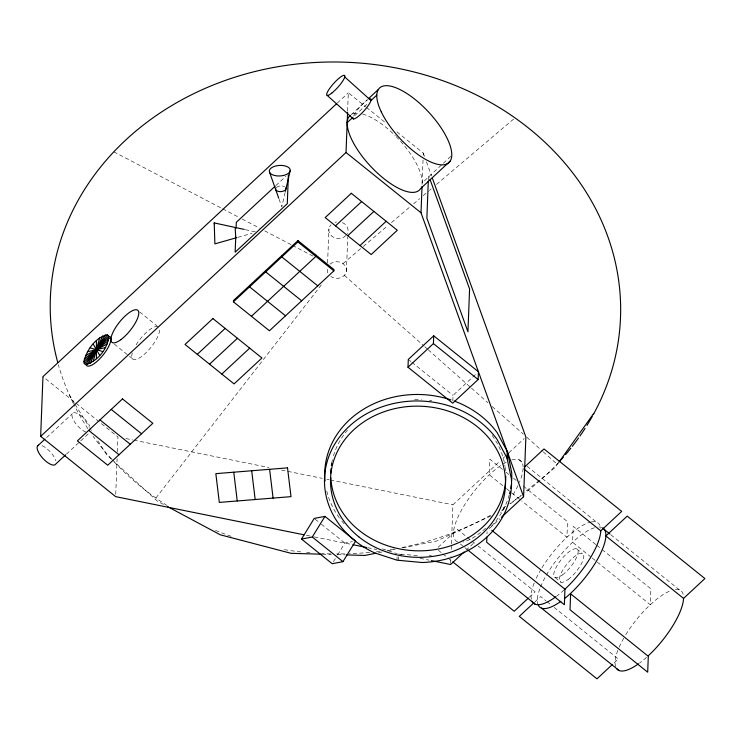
<?xml version="1.0" encoding="UTF-8"?>
<svg xmlns="http://www.w3.org/2000/svg" width="742" height="742" viewBox="0 0 742 742"><rect width="100%" height="100%" fill="white"/><g stroke="black" fill="none" stroke-linecap="round" stroke-linejoin="round"><path stroke-width="0.56" stroke-dasharray="3.71 2.78" d="M115.733 494.339L117.106 458.751M117.366 451.859L117.941 436.936L42.953 376.648M327.602 262.956L328.91 228.786M347.618 111.17L348.323 92.796L365.491 106.598M346.421 271.442L347.738 237.273M396.961 560.173L397.081 556.936M398.306 560.451L398.473 556.12M423.042 159.975L422.161 182.94L442.464 164.065M423.218 155.384L423.302 153.084L396.2 131.297M428.338 179.935L428.514 175.297L429.303 177.468M452.815 400.958L453.028 395.403L476.754 373.347M450.682 563.363L450.95 556.481M451.219 549.59L451.396 544.999M451.433 543.849L452.935 504.81L499.589 461.45M486.984 533.86L487.067 531.699M285.123 192.484L281.793 206.87L279.131 199.329M333.381 561.74L337.007 555.851M337.61 554.868L344.844 543.079L352.385 541.641M558.448 462.878L555.118 467.534L524.77 492.178M155.894 498.03L321.295 284.919M337.295 103.055L348.323 92.796M351.179 114.741L367.633 99.447M275.82 185.593L285.911 176.216M354.62 115.733L368.533 102.804M46.616 437.585L72.336 413.674M66.446 454.113L88.845 433.291M443.317 163.277L451.776 155.412M502.974 458.296L504.671 456.72M508.91 452.778L524.177 438.587M438.151 547.29L457.424 529.371L470.975 540.269M465.911 550.323L474.388 542.439M489.655 528.248L499.839 518.788M529.25 597.264L535.112 591.828L478.2 546.075M534.889 601.883L540.64 596.54L546.056 600.899M614.209 662.81L618.318 658.989L554.191 607.429M342.971 263.633L362.374 247.197M363.265 246.446L387.964 225.522M391.488 222.535L410.02 206.833M413.544 203.846L419.722 198.615M423.246 195.628L428.542 191.139M429.423 190.397L431.185 188.904M436.482 184.415L514.994 117.904M501.555 511.034L504.235 508.854M510.487 503.781L521.199 495.081M491.093 515.866L436.676 541.011L400.782 548.227M237.839 237.347L252.039 233.303M378.355 552.734L382.844 551.835M387.324 550.935L395.18 549.349M322.232 554.218L331.461 554.478M337.22 554.645L345.29 554.877M400.801 554.153L417.681 555.619M125.89 438.541L132.707 439.923M133.838 440.154L268.975 467.534M281.459 470.066L322.343 478.349M326.888 479.267L329.16 479.731M330.292 479.963L452.935 504.81M306.381 535.288L313.198 536.661M314.33 536.893L351.801 544.489M367.689 547.707L376.769 549.544M398.556 553.959L401.951 554.645M420.065 558.318L429.126 560.154M245.305 229.658L255.304 231.819M382.353 548.848L397.211 553.69M113.841 151.832L221.626 208.279M222.656 208.817L238.052 216.887M242.161 219.029L259.607 228.174M264.746 230.864L291.43 244.841M292.459 245.379L312.985 256.129M163.49 504.43L157.397 501.175L112.524 460.114M366.39 107.33L386.267 123.311M408.295 359.434L410.975 361.595M411.866 362.309L453.028 395.403M518.936 459.734L523.453 463.36M527.061 466.273L596.614 522.192M610.805 534.722L679.459 589.909M502.501 469.398L489.859 459.233L489.256 474.806L505.515 487.874M506.118 472.302L508.827 474.481M513.343 478.108L516.951 481.02M523.277 486.103L567.537 521.682L566.934 537.254L521.774 500.952M595.798 544.526L573.214 526.366L572.601 542.272L590.669 556.797M596.698 545.249L601.215 548.885M602.114 549.609L650.892 588.823L650.28 604.721L591.569 557.52M506.415 488.598L510.932 492.234M511.841 492.957L520.875 500.219M576.673 548.857L582.359 553.43M555.202 577.573L560.887 582.145M471.875 540.992L474.592 543.172M546.956 601.623L550.573 604.526M460.29 543.969L463.908 546.873M464.807 547.596L466.616 549.052M438.327 550.258L441.944 553.161M442.844 553.884L451.878 561.147M139.709 311.974L157.072 325.942M114.296 344.103L133.402 359.462M315.09 519.159L320.507 523.509M321.407 524.232L344.844 543.079M344.39 275.365L423.923 345.948M424.786 346.709L427.383 349.018M428.245 349.779L470.604 387.38M471.467 388.14L487.893 402.72M492.215 406.551L523.333 434.172M526.792 437.242L542.346 451.053M543.218 451.822L557.047 464.093M111.68 459.335L106.607 454.688L96.887 439.199M74.432 403.37L69.154 394.494M75.035 404.334L89.003 426.613M89.606 427.577L91.424 430.481M423.302 153.084L424.489 156.349M426.446 161.793L431.556 175.928M85.942 432.141A12.874 4.925 47.1 0 1 73.087 419.36A12.874 4.925 47.1 0 1 76.899 413.285A12.874 4.925 47.1 0 1 89.745 426.066M42.053 445.673A12.874 4.925 47.1 0 1 55.789 460.773M509.253 494.84A93.548 80.767 2.2 0 1 489.525 528.276M431.454 555.368A93.548 80.767 2.2 0 1 429.126 555.6M344.195 523.871A93.548 80.767 2.2 0 1 339.947 518.658M339.289 517.777A93.548 80.767 2.2 0 1 326.48 489.906M352.691 113.851A50.938 19.487 47.1 0 1 358.85 113.322M362.625 114.073A50.938 19.487 47.1 0 1 395.328 135.786M396.098 136.565A50.938 19.487 47.1 0 1 421.929 185.055M511.748 459.957A51.486 16.936 -51.2 0 1 523.11 467.07M523.101 468.369A51.486 16.936 -51.2 0 1 519.409 482.383M517.935 485.695A51.486 16.936 -51.2 0 1 512.193 496.212M504.82 507.046A51.486 16.936 -51.2 0 1 500.674 512.351M485.611 528.221A51.486 16.936 -51.2 0 1 462.915 542.022M457.582 541.79A51.486 16.936 -51.2 0 1 462.544 508.298A51.486 16.936 -51.2 0 1 502.046 464.678M502.983 464.093A51.486 16.936 -51.2 0 1 506.545 462.09M591.281 521.96A51.486 16.936 -51.2 0 1 600.695 528.295M564.124 589.927A51.486 16.936 -51.2 0 1 556.75 596.086M531.374 599.267A51.486 16.936 -51.2 0 1 535.251 580.494M536.262 578.287A51.486 16.936 -51.2 0 1 540.835 569.708M542.003 567.76A51.486 16.936 -51.2 0 1 590.382 522.155M538.284 605.138A50.614 16.649 -51.2 0 1 540.157 587.952M540.566 586.913A50.614 16.649 -51.2 0 1 545.843 576.08M546.39 575.124A50.614 16.649 -51.2 0 1 594.713 527.673M598.859 526.987A50.614 16.649 -51.2 0 1 601.771 527.46M675.406 589.51A50.614 16.649 -51.2 0 1 683.465 595.909M646.542 657.375A50.614 16.649 -51.2 0 1 639.493 663.125M615.6 666.687A50.614 16.649 -51.2 0 1 618.68 648.304M619.143 647.228A50.614 16.649 -51.2 0 1 624.625 636.627M625.775 634.707A50.614 16.649 -51.2 0 1 670.425 590.808M159.613 330.097A20.59 6.78 -51.2 0 1 143.456 355.038A20.59 6.78 -51.2 0 1 132.317 352.877M136.101 344.872A20.59 6.78 -51.2 0 1 157.944 326.638M353.684 115.511A13.3 2.838 -48.1 0 1 367.179 100.253M331.702 463.305A87.528 75.573 2.2 0 1 332.861 457.935M333.446 455.82A87.528 75.573 2.2 0 1 347.404 430.202M414.602 399.706A87.528 75.573 2.2 0 1 421.447 399.752M429.479 400.402A87.528 75.573 2.2 0 1 431.751 400.708M492.15 435.48A87.528 75.573 2.2 0 1 505.052 466.384M505.2 467.488A87.528 75.573 2.2 0 1 505.552 470.771M276.293 187.531A5.24 2.847 -4 0 1 284.548 186.613M329.967 264.189A9.646 8.329 2.2 0 1 343.398 263.957A9.646 8.329 2.2 0 1 344.214 275.542A9.646 8.329 2.2 0 1 330.83 276.46M327.899 272.935A9.646 8.329 2.2 0 1 327.38 268.65M342.359 222.619A9.646 8.329 2.2 0 1 347.237 233.656M345.92 235.502A9.646 8.329 2.2 0 1 332.36 236.596A9.646 8.329 2.2 0 1 330.941 224.863M334.985 222.377A9.646 8.329 2.2 0 1 336.599 221.988M558.643 462.396A285.243 245.954 1.3 0 1 540.89 479.768M540.037 480.528A285.243 245.954 1.3 0 1 524.919 492.911M521.218 495.675A285.243 245.954 1.3 0 1 509.828 503.605M505.961 506.118A285.243 245.954 1.3 0 1 503.03 507.964M490.388 515.365A285.243 245.954 1.3 0 1 400.81 547.763M393.937 549.034A285.243 245.954 1.3 0 1 387.036 550.165M380.136 551.148A285.243 245.954 1.3 0 1 375.526 551.714M369.766 552.336A285.243 245.954 1.3 0 1 349.222 553.717M344.631 553.857A285.243 245.954 1.3 0 1 336.562 553.931M330.784 553.866A285.243 245.954 1.3 0 1 321.546 553.551M310.045 552.799A285.243 245.954 1.3 0 1 306.613 552.502M300.909 551.918A285.243 245.954 1.3 0 1 282.758 549.386M231.124 536.281A285.243 245.954 1.3 0 1 215.078 530.252M167.08 505.525A285.243 245.954 1.3 0 1 112.116 459.66M111.346 458.816A285.243 245.954 1.3 0 1 93.186 436.379M87.89 428.69A285.243 245.954 1.3 0 1 73.977 404.724M73.467 403.704A285.243 245.954 1.3 0 1 58.386 364.814M562.445 574.929A18.021 5.927 -51.2 0 0 577.814 549.915A18.021 5.927 -51.2 0 0 557.567 564.81A18.021 5.927 -51.2 0 0 562.445 574.929M568.131 579.493A18.021 5.927 -51.2 0 0 583.49 554.487A18.021 5.927 -51.2 0 0 563.243 569.374A18.021 5.927 -51.2 0 0 568.131 579.493"/><path stroke-width="1.11" d="M304.109 534.824L115.65 496.639L40.662 436.352L42.953 376.648L336.451 103.843M235.733 237.245L235.158 252.178L287.284 203.725L288.388 175.019M236.086 228.063L236.308 222.322L274.985 186.372M233.433 301.836L233.48 300.538L297.941 240.621L333.937 269.559L333.891 270.858L269.429 330.774L233.433 301.836L297.894 241.92L297.941 240.621M249.6 285.559L249.544 286.857L285.54 315.795M265.71 270.58L265.664 271.878L301.66 300.816M281.83 255.6L281.774 256.899L317.771 285.837M315.944 255.09L315.888 256.389L251.427 316.305M40.662 436.352L346.032 152.5L347.571 112.32M407.989 367.225L408.295 359.434L433.718 335.801L478.442 371.77L478.145 379.552L452.722 403.184L407.989 367.225L433.411 343.592L433.718 335.801M501.527 517.211L523.583 496.713L421.011 212.787L422.031 186.381M428.292 181.085L426.873 218.129L467.942 331.813L469.584 288.981L430.082 179.629M486.863 537.106L486.669 542.281L564.347 604.73L564.94 589.176A51.486 16.936 -51.2 0 0 600.788 530.827L621.694 511.396L544.007 448.938L524.733 466.857M506.971 457.916L496.982 439.236A93.548 80.767 2.2 0 0 349.167 426.39A93.548 80.767 2.2 0 0 374.682 552.92L396.961 560.173L421.929 562.501A93.548 80.767 2.2 0 0 511.461 479.276L506.971 457.916L507.222 451.424M507.389 459.057L507.639 452.564M523.583 496.713L525.874 437.01L432.345 178.108M83.855 361.623C86.564 350.196 95.393 337.387 107.312 334.818L108.573 335.801C108.462 348.072 97.462 361.669 85.543 364.535L84.291 363.552L83.855 361.623L109 337.721L110.892 339.252M285.373 191.38L290.243 170.363A10.481 5.268 -3.2 0 0 274.716 166.282A10.481 5.268 -3.2 0 0 274.364 175.437A10.481 5.268 -3.2 0 0 290.243 170.363M244.201 229.417L214.215 222.915L214.883 243.868L236.744 237.653M93.186 361.475L99.678 337.87M90.153 363.459L102.711 335.894M87.547 364.498L105.308 334.846M301.521 539.063L314.191 518.426L324.959 516.386L355.613 541.029L342.943 561.657L332.175 563.707L301.521 539.063L312.289 537.013L324.959 516.386M559.106 461.941L593.702 413.489M85.543 364.535L107.312 334.818M84.291 363.552L108.573 335.801M350.354 115.502L348.712 117.032A50.938 19.487 47.1 0 0 374.014 169.797A50.938 19.487 47.1 0 0 420.631 188.561L450.246 161.033M368.449 98.677L378.327 89.504M347.173 122.653L352.988 117.255M376.797 95.124L370.981 100.522L344.78 77.01M37.49 446.063L44.956 439.125M65.611 454.883L55.659 464.14A12.874 4.925 47.1 0 1 42.721 458.185A12.874 4.925 47.1 0 1 38.491 445.256M197.289 354.333L225.16 328.428M335.495 225.865L361.632 201.574M209.55 364.192L237.421 338.278M347.757 235.724L373.894 211.433M221.812 374.051L249.683 348.137M360.018 245.583L386.155 221.292M464.214 551.9L450.644 564.514L431.39 560.618M528.415 598.043L514.197 611.26L452.778 561.88M534.073 602.643L519.289 616.379L596.976 678.837L612.567 664.331M683.558 598.404L704.9 578.565L627.222 516.107L605.871 535.947L683.558 598.404A50.614 16.649 -51.2 0 1 648.322 655.752M84.282 358.887L108.573 340.467M85.534 355.52L107.321 343.834M87.537 351.745L105.327 347.599M376.111 553.189L364.897 555.443L346.449 554.914M321.082 554.181L291.105 553.328L220.328 534.815L167.553 506.601M352.932 544.711L366.557 547.475M90.134 347.84L102.721 351.504M346.032 152.5L421.011 212.787M433.411 343.592L478.145 379.552M297.894 241.92L333.891 270.858M602.68 528.183L609.905 533.99M524.01 469.102L600.788 530.827M491.779 530.335L564.94 589.176M541.474 608.115L619.153 670.573M467.525 549.776L535.27 604.248M312.289 537.013L342.943 561.657M111.235 409.408L141.546 433.782M99.957 419.889L130.267 444.263M88.678 430.369L118.998 454.744M327.213 95.43L353.424 118.943M93.167 344.056L99.688 355.288M214.215 222.915L214.475 224.297M269.615 172.385L278.742 198.253M269.606 469.315L273.084 498.095M251.686 470.753L255.165 499.533M233.758 472.2L237.245 500.98M235.195 228.193C235.093 227.247 235.798 238.256 235.78 237.245M96.423 340.661L96.441 358.692M109.204 336.339A18.569 6.112 -51.2 0 1 103.138 354.954A18.569 6.112 -51.2 0 1 86.183 365.073M555.962 596.67A51.486 16.936 -51.2 0 1 532.023 601.215M602.773 527.942A50.614 16.649 -51.2 0 1 598.34 557.798A50.614 16.649 -51.2 0 1 564.412 598.683M560.869 601.354A50.614 16.649 -51.2 0 1 538.284 605.138M638.547 663.812A50.614 16.649 -51.2 0 1 616.556 668.588M511.229 485.018A93.548 80.767 2.2 0 1 510.728 488.338M510.069 491.612A93.548 80.767 2.2 0 1 509.541 493.773M325.052 481.039A93.548 80.767 2.2 0 1 450.96 399.892M454.225 401.032A93.548 80.767 2.2 0 1 497.233 432.744L507.519 451.971L511.711 472.784A93.548 80.767 2.2 0 1 511.655 480.566M369.433 99.001A13.3 2.838 -48.1 0 1 365.157 109.575A13.3 2.838 -48.1 0 1 352.895 118.423M505.775 476.225A87.528 75.573 2.2 0 1 420.037 550.842A87.528 75.573 2.2 0 1 330.83 477.57M330.765 473.192A87.528 75.573 2.2 0 1 330.997 468.786M331.359 465.494A87.528 75.573 2.2 0 1 331.702 463.305M285.856 187.847A5.24 2.847 -4 0 1 280.689 191.64A5.24 2.847 -4 0 1 275.755 188.245M57.765 362.569A285.243 245.954 1.3 0 1 365.454 63.534A285.243 245.954 1.3 0 1 593.303 414.574M592.199 416.559A285.243 245.954 1.3 0 1 586.95 425.426M585.095 428.347A285.243 245.954 1.3 0 1 579.929 436.055M578.584 437.956A285.243 245.954 1.3 0 1 572.295 446.369M570.848 448.205A285.243 245.954 1.3 0 1 565.636 454.531M563.336 457.183A285.243 245.954 1.3 0 1 559.431 461.533M570.626 593.841L570.014 609.748L647.692 672.196L648.304 656.299L570.626 593.841M122.504 398.927L77.4 440.85L107.72 465.225L152.824 423.302L122.504 398.927M212.898 318.568L185.027 344.474L234.073 383.911L261.945 357.996L212.898 318.568M351.318 193.282L325.191 217.573L371.176 254.543L397.304 230.252L351.318 193.282M287.525 467.868L215.839 473.646L219.326 502.417L291.003 496.648L287.525 467.868M120.844 339.678A20.59 6.78 -51.2 0 0 138.402 311.093A20.59 6.78 -51.2 0 0 115.26 328.112A20.59 6.78 -51.2 0 0 120.844 339.678M381.323 112.005A50.938 19.487 47.1 0 0 446.257 164.214A50.938 19.487 47.1 0 0 415.27 99.586A50.938 19.487 47.1 0 0 381.323 112.005M358.776 536.809A87.528 75.573 2.2 0 0 503.419 499.069A87.528 75.573 2.2 0 0 391.841 409.361A87.528 75.573 2.2 0 0 358.776 536.809M331.971 92.963A13.3 2.838 -48.1 0 0 344.863 75.832A13.3 2.838 -48.1 0 0 330.496 87.315A13.3 2.838 -48.1 0 0 331.971 92.963"/></g></svg>
